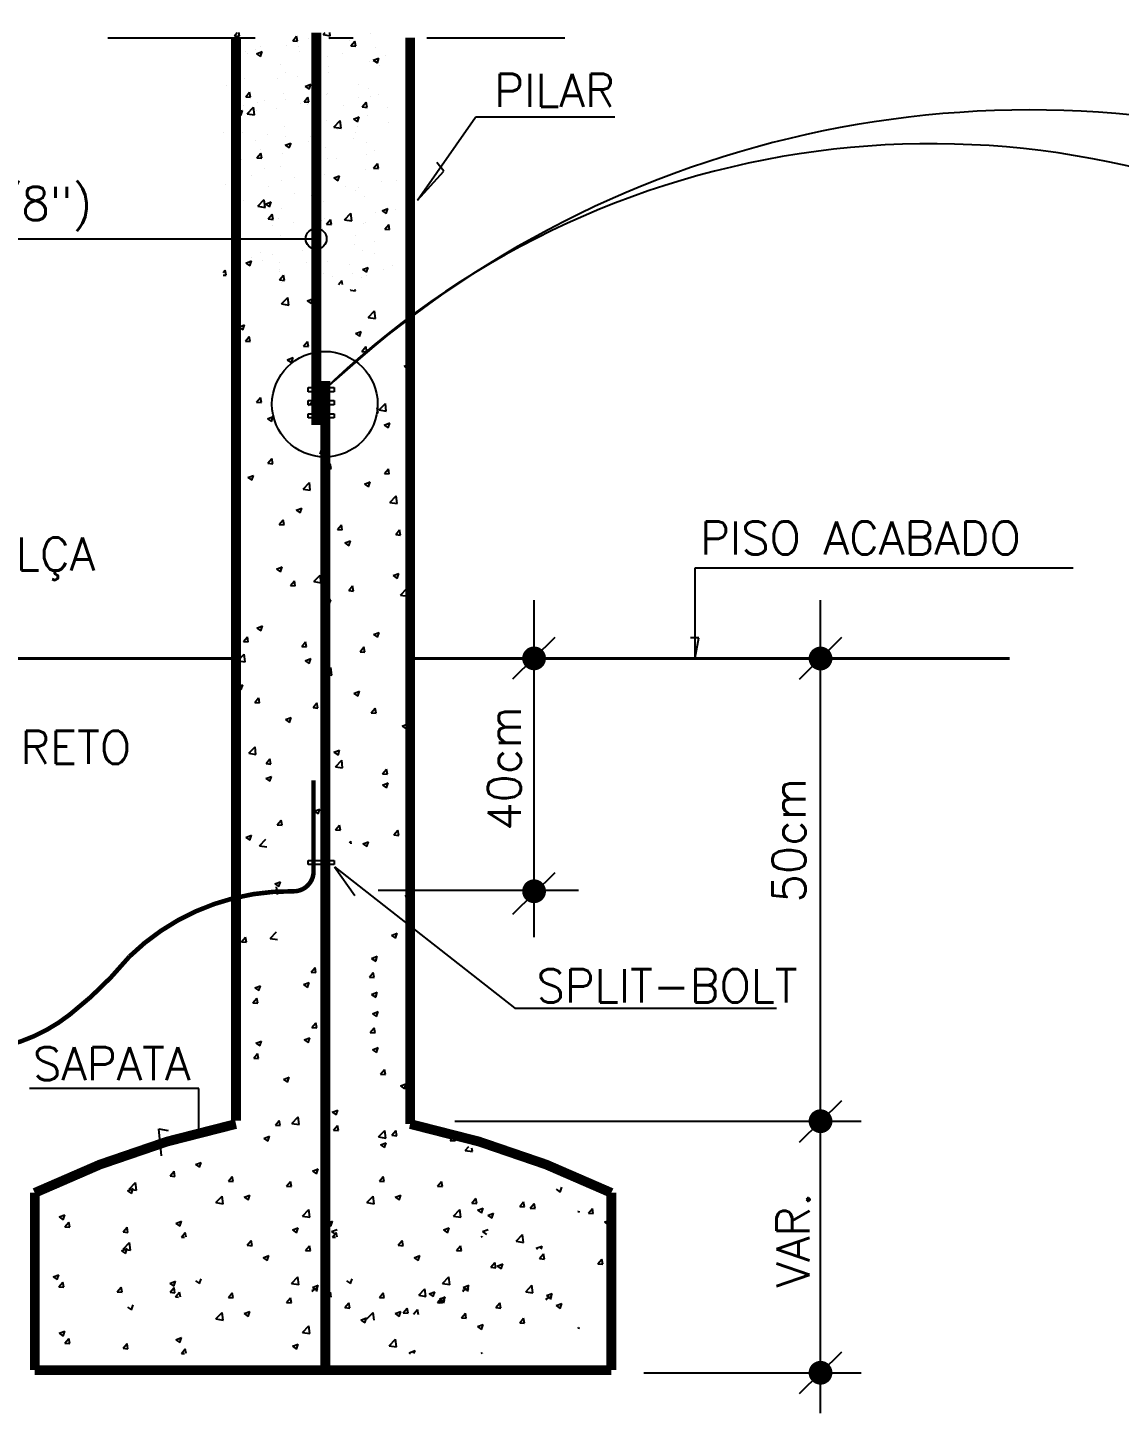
# Model space of a CAD drawing. Header units: millimetres. Extents: x 0 to 114, y 0 to 82.
# Drawn here: x 83.85 to 88.3, y 14.43 to 20.08 of the extents above; entities that cross this region are included whole.
import ezdxf

# ---------------------------------------------------------------- set-up
doc = ezdxf.new("R2010")
doc.units = ezdxf.units.MM
doc.linetypes.add('DASHDOT', pattern=[1, 0.5, -0.25, 0, -0.25])
for name, color, linetype in [('01', 7, 'Continuous'), ('MAT', 1, 'Continuous'), ('NORMO-DET', 2, 'Continuous'), ('P-RAIO', 3, 'Continuous'), ('PRAIO', 3, 'Continuous'), ('SOLID', 254, 'Continuous'), ('TEXTO', 8, 'Continuous')]:
    doc.layers.add(name, color=color, linetype=linetype)
doc.styles.add('60-100', font='romans.shx', dxfattribs={"height": 0.16})

# ---------------------------------------------------------------- blocks, each defined once
blk = doc.blocks.new('*X65')
at = {"color": 0}
for p, q in [((109.703, 74.768), (109.735, 74.806)), ((109.703, 74.768), (109.763, 74.763)), ((109.763, 74.763), (109.755, 74.806)), ((110.42, 74.706), (110.468, 74.763)), ((110.48, 74.7), (110.468, 74.763)), ((110.612, 74.737), (110.612, 74.737)), ((110.794, 74.781), (110.818, 74.806)), ((110.794, 74.781), (110.883, 74.767)), ((110.883, 74.767), (110.878, 74.806)), ((111.382, 74.789), (111.382, 74.789)), ((109.844, 74.579), (109.844, 74.579)), ((109.965, 74.595), (109.965, 74.595)), ((109.975, 74.546), (110.045, 74.573)), ((110.025, 74.513), (110.045, 74.573)), ((110.029, 74.637), (110.029, 74.637)), ((110.349, 74.643), (110.349, 74.643)), ((110.42, 74.706), (110.48, 74.7)), ((110.495, 74.63), (110.495, 74.63)), ((110.499, 74.572), (110.499, 74.572)), ((110.746, 74.663), (110.746, 74.663)), ((110.868, 74.718), (110.868, 74.718)), ((111.124, 74.713), (111.124, 74.713)), ((111.137, 74.643), (111.186, 74.7)), ((111.137, 74.643), (111.197, 74.638)), ((111.197, 74.637), (111.186, 74.7)), ((111.435, 74.617), (111.435, 74.617)), ((109.864, 74.547), (109.864, 74.547)), ((109.975, 74.546), (110.025, 74.513)), ((110.269, 74.417), (110.269, 74.417)), ((110.852, 74.517), (110.852, 74.517)), ((111.033, 74.55), (111.033, 74.55)), ((111.37, 74.456), (111.37, 74.456)), ((111.412, 74.466), (111.482, 74.493)), ((111.412, 74.466), (111.462, 74.433)), ((111.462, 74.433), (111.482, 74.493)), ((111.493, 74.401), (111.493, 74.401)), ((111.567, 74.527), (111.567, 74.527)), ((109.685, 74.317), (109.685, 74.317)), ((109.832, 74.246), (109.832, 74.246)), ((110.232, 74.235), (110.232, 74.235)), ((110.337, 74.31), (110.337, 74.31)), ((110.483, 74.268), (110.483, 74.268)), ((110.856, 74.385), (110.856, 74.385)), ((110.861, 74.318), (110.861, 74.318)), ((109.601, 74.152), (109.601, 74.152)), ((109.771, 74.084), (109.771, 74.084)), ((109.842, 74.016), (109.89, 74.074)), ((109.901, 74.011), (109.89, 74.073)), ((110.304, 74.061), (110.304, 74.061)), ((110.572, 74.144), (110.642, 74.171)), ((110.572, 74.144), (110.622, 74.11)), ((110.622, 74.11), (110.642, 74.17)), ((110.65, 74.067), (110.65, 74.067)), ((110.844, 74.052), (110.844, 74.052)), ((111.234, 74.167), (111.234, 74.167)), ((111.357, 74.123), (111.357, 74.123)), ((109.82, 73.913), (109.82, 73.913)), ((109.842, 74.016), (109.901, 74.011)), ((109.859, 73.807), (109.937, 73.888)), ((109.948, 73.793), (109.937, 73.888)), ((109.981, 73.95), (109.981, 73.95)), ((110.067, 73.967), (110.067, 73.967)), ((110.325, 73.978), (110.325, 73.978)), ((110.515, 73.927), (110.515, 73.927)), ((110.559, 73.953), (110.607, 74.011)), ((110.559, 73.953), (110.619, 73.948)), ((110.598, 73.924), (110.598, 73.924)), ((110.619, 73.948), (110.607, 74.011)), ((110.838, 74.039), (110.838, 74.039)), ((111.049, 73.904), (111.049, 73.904)), ((111.23, 74.007), (111.23, 74.007)), ((111.276, 73.891), (111.324, 73.948)), ((111.276, 73.891), (111.336, 73.885)), ((111.336, 73.885), (111.324, 73.948)), ((111.372, 74.016), (111.372, 74.016)), ((111.48, 74.04), (111.48, 74.04)), ((111.583, 73.882), (111.583, 73.882)), ((109.732, 73.821), (109.802, 73.848)), ((109.732, 73.821), (109.781, 73.788)), ((109.781, 73.787), (109.802, 73.848)), ((109.859, 73.807), (109.948, 73.793)), ((109.969, 73.841), (109.969, 73.841)), ((110.219, 73.874), (110.219, 73.874)), ((110.832, 73.72), (110.832, 73.72)), ((110.927, 73.641), (111.004, 73.723)), ((111.016, 73.628), (111.005, 73.723)), ((111.169, 73.741), (111.239, 73.768)), ((111.169, 73.741), (111.218, 73.707)), ((111.218, 73.707), (111.239, 73.768)), ((111.345, 73.79), (111.345, 73.79)), ((109.572, 73.576), (109.572, 73.576)), ((109.807, 73.581), (109.807, 73.581)), ((110.105, 73.553), (110.105, 73.553)), ((110.313, 73.645), (110.313, 73.645)), ((110.927, 73.641), (111.016, 73.628)), ((110.967, 73.613), (110.967, 73.613)), ((111.192, 73.571), (111.192, 73.571)), ((111.217, 73.646), (111.217, 73.646)), ((111.596, 73.695), (111.596, 73.695)), ((109.706, 73.447), (109.706, 73.447)), ((109.956, 73.48), (109.956, 73.48)), ((110.026, 73.37), (110.026, 73.37)), ((110.328, 73.418), (110.398, 73.445)), ((110.328, 73.418), (110.378, 73.385)), ((110.335, 73.529), (110.335, 73.529)), ((110.378, 73.385), (110.399, 73.445)), ((110.609, 73.47), (110.609, 73.47)), ((110.639, 73.53), (110.639, 73.53)), ((110.82, 73.387), (110.82, 73.387)), ((111.173, 73.508), (111.173, 73.508)), ((111.333, 73.457), (111.333, 73.457)), ((109.795, 73.248), (109.795, 73.248)), ((109.98, 73.264), (110.029, 73.321)), ((109.98, 73.264), (110.04, 73.259)), ((110.04, 73.259), (110.029, 73.321)), ((110.3, 73.312), (110.3, 73.312)), ((110.698, 73.201), (110.746, 73.259)), ((110.698, 73.201), (110.757, 73.196)), ((110.704, 73.218), (110.704, 73.218)), ((110.757, 73.196), (110.746, 73.259)), ((110.849, 73.251), (110.849, 73.251)), ((110.954, 73.251), (110.954, 73.251)), ((111.333, 73.301), (111.333, 73.301)), ((111.415, 73.138), (111.463, 73.196)), ((111.432, 73.351), (111.432, 73.351)), ((111.475, 73.133), (111.463, 73.196)), ((109.682, 73.051), (109.682, 73.051)), ((109.693, 73.085), (109.693, 73.085)), ((109.911, 73.042), (109.911, 73.042)), ((110.072, 73.135), (110.072, 73.135)), ((110.266, 73.151), (110.266, 73.151)), ((110.808, 73.054), (110.808, 73.054)), ((110.925, 73.016), (110.995, 73.043)), ((110.975, 72.982), (110.995, 73.043)), ((111.321, 73.124), (111.321, 73.124)), ((111.415, 73.138), (111.475, 73.133)), ((109.588, 72.93), (109.588, 72.93)), ((109.783, 72.915), (109.783, 72.915)), ((110.122, 72.908), (110.122, 72.908)), ((110.288, 72.979), (110.288, 72.979)), ((110.444, 73.019), (110.444, 73.019)), ((110.655, 72.885), (110.655, 72.885)), ((110.691, 72.857), (110.691, 72.857)), ((110.925, 73.016), (110.975, 72.982)), ((110.978, 72.997), (110.978, 72.997)), ((111.07, 72.907), (111.07, 72.907)), ((111.189, 72.863), (111.189, 72.863)), ((111.231, 72.901), (111.231, 72.901)), ((111.512, 72.974), (111.512, 72.974)), ((111.701, 72.99), (111.701, 72.99)), ((109.809, 72.741), (109.809, 72.741)), ((109.992, 72.667), (110.07, 72.749)), ((110.064, 72.701), (110.064, 72.701)), ((110.081, 72.653), (110.07, 72.748)), ((110.085, 72.693), (110.155, 72.72)), ((110.085, 72.693), (110.135, 72.66)), ((110.135, 72.66), (110.155, 72.72)), ((110.441, 72.824), (110.441, 72.824)), ((110.648, 72.801), (110.648, 72.801)), ((110.795, 72.721), (110.795, 72.721)), ((111.309, 72.791), (111.309, 72.791)), ((109.712, 72.534), (109.712, 72.534)), ((109.771, 72.582), (109.771, 72.582)), ((109.992, 72.667), (110.081, 72.654)), ((110.119, 72.512), (110.167, 72.569)), ((110.119, 72.512), (110.179, 72.506)), ((110.179, 72.506), (110.167, 72.569)), ((110.246, 72.511), (110.246, 72.511)), ((110.276, 72.646), (110.276, 72.646)), ((110.807, 72.512), (110.807, 72.512)), ((111.059, 72.502), (111.137, 72.583)), ((111.148, 72.488), (111.137, 72.583)), ((111.438, 72.595), (111.438, 72.595)), ((111.522, 72.613), (111.592, 72.64)), ((111.522, 72.613), (111.572, 72.58)), ((111.572, 72.58), (111.592, 72.64)), ((111.688, 72.628), (111.688, 72.628)), ((110.177, 72.429), (110.177, 72.429)), ((110.428, 72.462), (110.428, 72.462)), ((110.779, 72.489), (110.779, 72.489)), ((110.783, 72.388), (110.783, 72.388)), ((110.836, 72.449), (110.885, 72.506)), ((110.836, 72.449), (110.896, 72.444)), ((110.896, 72.444), (110.885, 72.506)), ((111.059, 72.502), (111.148, 72.488)), ((111.297, 72.458), (111.297, 72.458)), ((111.313, 72.466), (111.313, 72.466)), ((111.554, 72.386), (111.602, 72.444)), ((111.554, 72.386), (111.613, 72.381)), ((111.613, 72.381), (111.602, 72.444)), ((109.759, 72.249), (109.759, 72.249)), ((110.264, 72.313), (110.264, 72.313)), ((110.606, 72.204), (110.606, 72.204)), ((110.682, 72.291), (110.752, 72.318)), ((110.682, 72.291), (110.732, 72.257)), ((110.732, 72.257), (110.752, 72.318)), ((111.175, 72.201), (111.175, 72.201)), ((111.189, 72.304), (111.189, 72.304)), ((111.425, 72.234), (111.425, 72.234)), ((109.914, 72.035), (109.914, 72.035)), ((110.023, 72.104), (110.023, 72.104)), ((110.051, 72), (110.051, 72)), ((110.165, 72.068), (110.165, 72.068)), ((110.543, 72.118), (110.543, 72.118)), ((110.771, 72.055), (110.771, 72.055)), ((111.285, 72.126), (111.285, 72.126)), ((111.429, 72.085), (111.429, 72.085)), ((109.564, 71.85), (109.589, 71.88)), ((109.6, 71.817), (109.589, 71.88)), ((109.728, 71.888), (109.728, 71.888)), ((109.747, 71.916), (109.747, 71.916)), ((109.842, 71.968), (109.912, 71.995)), ((109.842, 71.968), (109.892, 71.935)), ((109.892, 71.935), (109.912, 71.995)), ((110.252, 71.98), (110.252, 71.98)), ((110.262, 71.866), (110.262, 71.866)), ((110.263, 71.885), (110.263, 71.885)), ((110.585, 71.978), (110.585, 71.978)), ((110.795, 71.843), (110.795, 71.843)), ((110.846, 71.985), (110.846, 71.985)), ((111.118, 71.955), (111.118, 71.955)), ((111.162, 71.839), (111.162, 71.839)), ((111.279, 71.888), (111.349, 71.915)), ((111.279, 71.888), (111.329, 71.855)), ((111.329, 71.854), (111.349, 71.915)), ((111.541, 71.889), (111.541, 71.889)), ((111.652, 71.933), (111.652, 71.933)), ((109.564, 71.82), (109.6, 71.817)), ((109.679, 71.784), (109.679, 71.784)), ((110.258, 71.76), (110.306, 71.817)), ((110.258, 71.76), (110.318, 71.754)), ((110.28, 71.723), (110.28, 71.723)), ((110.318, 71.754), (110.306, 71.817)), ((110.759, 71.722), (110.759, 71.722)), ((110.912, 71.807), (110.912, 71.807)), ((110.982, 71.706), (111.023, 71.754)), ((111.032, 71.706), (111.023, 71.754)), ((111.272, 71.793), (111.272, 71.793)), ((111.329, 71.821), (111.329, 71.821))]:
    blk.add_line(p, q, dxfattribs=at)
blk = doc.blocks.new('A$C05F867AE')
at = {"linetype": 'DASHDOT'}
blk.add_line((-1.281, 15.6832), (0.271, 15.6832), dxfattribs=at)
for p, q in [((-0.846, 12.0027), (-0.846, 15.6832)), ((-0.2545, 11.9911), (-0.2545, 15.6832)), ((-1.0988, 11.8832), (-1.1084, 11.9746)), ((-1.1084, 11.9746), (-1.0769, 11.9691))]:
    blk.add_line(p, q)
at = {"color": 252, "linetype": 'Continuous'}
for p, q in [((-0.6912, 14.7782), (-0.6697, 14.8006)), ((-0.6666, 14.7744), (-0.6697, 14.8006)), ((-0.6045, 14.7887), (-0.5851, 14.7961)), ((-0.6045, 14.7887), (-0.5907, 14.7794)), ((-0.5907, 14.7794), (-0.5851, 14.7961)), ((-0.4564, 14.8249), (-0.4544, 14.8273)), ((-0.4564, 14.8249), (-0.4399, 14.8234)), ((-0.4399, 14.8234), (-0.4406, 14.8273)), ((-0.2584, 14.8075), (-0.2545, 14.8122)), ((-0.2584, 14.8075), (-0.2545, 14.8072)), ((-0.6912, 14.7782), (-0.6667, 14.7744))]:
    blk.add_line(p, q, dxfattribs=at)
at = {"color": 0}
for p, q in [((-0.3966, 14.7325), (-0.3751, 14.7549)), ((-0.3721, 14.7287), (-0.3751, 14.7549)), ((-0.8364, 14.6996), (-0.8171, 14.7071)), ((-0.8364, 14.6996), (-0.8227, 14.6904)), ((-0.8226, 14.6903), (-0.8171, 14.707)), ((-0.3966, 14.7325), (-0.3721, 14.7287)), ((-0.8141, 14.6519), (-0.8008, 14.6677)), ((-0.8141, 14.6519), (-0.7976, 14.6504)), ((-0.7976, 14.6504), (-0.8008, 14.6677)), ((-0.6161, 14.6346), (-0.6028, 14.6504)), ((-0.5996, 14.6331), (-0.6028, 14.6504)), ((-0.4397, 14.6775), (-0.4204, 14.6849)), ((-0.4397, 14.6775), (-0.426, 14.6683)), ((-0.426, 14.6682), (-0.4204, 14.6849)), ((-0.6161, 14.6346), (-0.5996, 14.6331)), ((-0.4181, 14.6172), (-0.4048, 14.6331)), ((-0.4181, 14.6172), (-0.4016, 14.6158)), ((-0.4016, 14.6158), (-0.4048, 14.6331)), ((-0.6716, 14.5885), (-0.6523, 14.5959)), ((-0.6716, 14.5885), (-0.6579, 14.5792)), ((-0.6579, 14.5792), (-0.6523, 14.5959)), ((-0.2749, 14.5664), (-0.2556, 14.5738)), ((-0.2749, 14.5664), (-0.2612, 14.5571)), ((-0.2612, 14.5571), (-0.2556, 14.5738)), ((-0.7758, 14.4443), (-0.7625, 14.4601)), ((-0.7593, 14.4428), (-0.7625, 14.4601)), ((-0.7758, 14.4443), (-0.7593, 14.4428)), ((-0.3633, 14.4082), (-0.3665, 14.4255)), ((-0.36, 14.418), (-0.3385, 14.4404)), ((-0.36, 14.418), (-0.3355, 14.4141)), ((-0.3355, 14.4141), (-0.3385, 14.4403)), ((-0.7388, 14.3883), (-0.7195, 14.3958)), ((-0.7388, 14.3883), (-0.7251, 14.3791)), ((-0.725, 14.3791), (-0.7195, 14.3957)), ((-0.3671, 14.4085), (-0.3633, 14.4082)), ((-0.3421, 14.3662), (-0.3228, 14.3737)), ((-0.3421, 14.3662), (-0.3284, 14.357)), ((-0.3284, 14.3569), (-0.3228, 14.3736)), ((-0.5603, 14.2679), (-0.5547, 14.2846)), ((-0.7375, 14.2366), (-0.7242, 14.2525)), ((-0.7375, 14.2366), (-0.721, 14.2352)), ((-0.721, 14.2352), (-0.7242, 14.2525)), ((-0.5395, 14.2193), (-0.5262, 14.2352)), ((-0.523, 14.2178), (-0.5262, 14.2352)), ((-0.806, 14.1882), (-0.7866, 14.1956)), ((-0.806, 14.1882), (-0.7922, 14.1789)), ((-0.7922, 14.1789), (-0.7866, 14.1956)), ((-0.5395, 14.2193), (-0.523, 14.2179)), ((-0.3415, 14.202), (-0.3282, 14.2179)), ((-0.3415, 14.202), (-0.325, 14.2006)), ((-0.325, 14.2005), (-0.3282, 14.2178)), ((-0.618, 14.1491), (-0.5965, 14.1715)), ((-0.618, 14.1491), (-0.5935, 14.1453)), ((-0.5935, 14.1452), (-0.5965, 14.1715)), ((-0.4093, 14.1661), (-0.3899, 14.1735)), ((-0.4093, 14.1661), (-0.3955, 14.1568)), ((-0.3955, 14.1568), (-0.3899, 14.1735)), ((-0.6412, 14.077), (-0.6219, 14.0845)), ((-0.6274, 14.0678), (-0.6218, 14.0844)), ((-0.3234, 14.1034), (-0.3019, 14.1258)), ((-0.3234, 14.1034), (-0.2989, 14.0996)), ((-0.2989, 14.0996), (-0.3019, 14.1258)), ((-0.6992, 14.029), (-0.6859, 14.0449)), ((-0.6827, 14.0275), (-0.6859, 14.0448)), ((-0.6412, 14.077), (-0.6275, 14.0678)), ((-0.6992, 14.029), (-0.6827, 14.0276)), ((-0.5012, 14.0117), (-0.4879, 14.0275)), ((-0.5012, 14.0117), (-0.4847, 14.0102)), ((-0.4847, 14.0102), (-0.4879, 14.0275)), ((-0.3032, 13.9944), (-0.2899, 14.0102)), ((-0.3032, 13.9944), (-0.2867, 13.9929)), ((-0.2867, 13.9929), (-0.2899, 14.0102)), ((-0.4764, 13.9659), (-0.4571, 13.9733)), ((-0.4764, 13.9659), (-0.4627, 13.9566)), ((-0.4627, 13.9566), (-0.4571, 13.9733)), ((-0.846, 13.8541), (-0.8456, 13.8546)), ((-0.8423, 13.8372), (-0.8455, 13.8545)), ((-0.7084, 13.8769), (-0.689, 13.8843)), ((-0.7084, 13.8769), (-0.6946, 13.8676)), ((-0.6946, 13.8676), (-0.689, 13.8843)), ((-0.5814, 13.8345), (-0.5599, 13.8569)), ((-0.5569, 13.8307), (-0.5599, 13.8569)), ((-0.3117, 13.8548), (-0.2923, 13.8622)), ((-0.3117, 13.8548), (-0.2979, 13.8455)), ((-0.2979, 13.8455), (-0.2923, 13.8622)), ((-0.846, 13.8376), (-0.8424, 13.8373)), ((-0.6609, 13.8214), (-0.6476, 13.8372)), ((-0.6609, 13.8214), (-0.6444, 13.8199)), ((-0.6444, 13.8199), (-0.6476, 13.8372)), ((-0.5814, 13.8345), (-0.5569, 13.8307)), ((-0.4629, 13.8041), (-0.4496, 13.8199)), ((-0.4629, 13.8041), (-0.4464, 13.8026)), ((-0.4464, 13.8026), (-0.4496, 13.8199)), ((-0.2868, 13.7888), (-0.2653, 13.8112)), ((-0.2623, 13.785), (-0.2653, 13.8112)), ((-0.2649, 13.7867), (-0.2545, 13.7992)), ((-0.5436, 13.7657), (-0.5243, 13.7732)), ((-0.5436, 13.7657), (-0.5299, 13.7565)), ((-0.5298, 13.7565), (-0.5242, 13.7731)), ((-0.2868, 13.7888), (-0.2623, 13.785)), ((-0.2649, 13.7867), (-0.2545, 13.7858)), ((-0.7755, 13.6767), (-0.7562, 13.6841)), ((-0.7755, 13.6767), (-0.7618, 13.6675)), ((-0.7618, 13.6674), (-0.7562, 13.6841)), ((-0.3788, 13.6546), (-0.3595, 13.662)), ((-0.3651, 13.6453), (-0.3595, 13.662)), ((-0.8206, 13.6311), (-0.8073, 13.6469)), ((-0.8206, 13.6311), (-0.8041, 13.6296)), ((-0.8041, 13.6296), (-0.8072, 13.6469)), ((-0.6226, 13.6138), (-0.6093, 13.6296)), ((-0.6226, 13.6138), (-0.6061, 13.6123)), ((-0.6061, 13.6123), (-0.6093, 13.6296)), ((-0.4246, 13.5964), (-0.4113, 13.6123)), ((-0.4081, 13.595), (-0.4113, 13.6123)), ((-0.3788, 13.6546), (-0.3651, 13.6454)), ((-0.8394, 13.5656), (-0.8179, 13.588)), ((-0.8394, 13.5656), (-0.8149, 13.5618)), ((-0.8149, 13.5618), (-0.8179, 13.588)), ((-0.6108, 13.5656), (-0.5914, 13.573)), ((-0.6108, 13.5656), (-0.597, 13.5563)), ((-0.597, 13.5563), (-0.5914, 13.573)), ((-0.4246, 13.5964), (-0.4081, 13.595)), ((-0.5448, 13.5199), (-0.5233, 13.5423)), ((-0.5448, 13.5199), (-0.5203, 13.5161)), ((-0.5203, 13.5161), (-0.5233, 13.5423)), ((-0.8427, 13.4766), (-0.8233, 13.484)), ((-0.8427, 13.4766), (-0.8289, 13.4673)), ((-0.8289, 13.4673), (-0.8233, 13.484)), ((-0.7823, 13.4235), (-0.769, 13.4393)), ((-0.7823, 13.4235), (-0.7658, 13.422)), ((-0.7658, 13.422), (-0.7689, 13.4393)), ((-0.5843, 13.4061), (-0.571, 13.422)), ((-0.5678, 13.4047), (-0.571, 13.422)), ((-0.446, 13.4545), (-0.4267, 13.4619)), ((-0.446, 13.4545), (-0.4323, 13.4452)), ((-0.4322, 13.4452), (-0.4266, 13.4618)), ((-0.5843, 13.4061), (-0.5678, 13.4047)), ((-0.3863, 13.3888), (-0.373, 13.4047)), ((-0.3863, 13.3888), (-0.3698, 13.3874)), ((-0.3698, 13.3873), (-0.373, 13.4046)), ((-0.6779, 13.3654), (-0.6586, 13.3728)), ((-0.6779, 13.3654), (-0.6642, 13.3562)), ((-0.6642, 13.3561), (-0.6586, 13.3728)), ((-0.2812, 13.3433), (-0.2619, 13.3507)), ((-0.2812, 13.3433), (-0.2675, 13.3341)), ((-0.2675, 13.334), (-0.2619, 13.3507)), ((-0.8028, 13.251), (-0.7813, 13.2735)), ((-0.8028, 13.251), (-0.7783, 13.2472)), ((-0.7783, 13.2472), (-0.7813, 13.2734)), ((-0.5132, 13.2543), (-0.4938, 13.2617)), ((-0.5132, 13.2543), (-0.4994, 13.245)), ((-0.4994, 13.245), (-0.4938, 13.2617)), ((-0.744, 13.2158), (-0.7307, 13.2317)), ((-0.744, 13.2158), (-0.7275, 13.2144)), ((-0.7275, 13.2144), (-0.7306, 13.2317)), ((-0.546, 13.1985), (-0.5327, 13.2144)), ((-0.546, 13.1985), (-0.5295, 13.1971)), ((-0.5295, 13.197), (-0.5327, 13.2143)), ((-0.5082, 13.2054), (-0.4867, 13.2278)), ((-0.5082, 13.2054), (-0.4837, 13.2015)), ((-0.4837, 13.2015), (-0.4867, 13.2277)), ((-0.348, 13.1812), (-0.3347, 13.197)), ((-0.3315, 13.1797), (-0.3347, 13.197)), ((-0.7451, 13.1653), (-0.7257, 13.1727)), ((-0.7451, 13.1653), (-0.7313, 13.156)), ((-0.7313, 13.156), (-0.7257, 13.1727)), ((-0.3484, 13.1432), (-0.3291, 13.1506)), ((-0.3484, 13.1432), (-0.3347, 13.1339)), ((-0.348, 13.1812), (-0.3315, 13.1797)), ((-0.3346, 13.1339), (-0.329, 13.1506)), ((-0.5803, 13.0541), (-0.561, 13.0616)), ((-0.5803, 13.0541), (-0.5666, 13.0449)), ((-0.5666, 13.0448), (-0.561, 13.0615)), ((-0.7057, 13.0082), (-0.6924, 13.0241)), ((-0.7057, 13.0082), (-0.6892, 13.0068)), ((-0.6892, 13.0067), (-0.6923, 13.024)), ((-0.5077, 12.9909), (-0.4944, 13.0067)), ((-0.4912, 12.9894), (-0.4944, 13.0067)), ((-0.8122, 12.9651), (-0.7929, 12.9725)), ((-0.8122, 12.9651), (-0.7985, 12.9558)), ((-0.7985, 12.9558), (-0.7929, 12.9725)), ((-0.7662, 12.9365), (-0.7447, 12.9589)), ((-0.5077, 12.9909), (-0.4912, 12.9894)), ((-0.4606, 12.9471), (-0.4561, 12.9525)), ((-0.4543, 12.9431), (-0.4561, 12.9524)), ((-0.3097, 12.9736), (-0.2964, 12.9894)), ((-0.3097, 12.9736), (-0.2932, 12.9721)), ((-0.2932, 12.9721), (-0.2964, 12.9894)), ((-0.7662, 12.9365), (-0.7417, 12.9327)), ((-0.4155, 12.943), (-0.3962, 12.9504)), ((-0.4155, 12.943), (-0.4018, 12.9337)), ((-0.4018, 12.9337), (-0.3962, 12.9504)), ((-0.7146, 12.8071), (-0.6953, 12.8146)), ((-0.7009, 12.7979), (-0.6953, 12.8145)), ((-0.7146, 12.8071), (-0.7009, 12.7979)), ((-0.7051, 12.7714), (-0.7081, 12.7976)), ((-0.2714, 12.7659), (-0.2581, 12.7818)), ((-0.2714, 12.7659), (-0.2549, 12.7645)), ((-0.2549, 12.7645), (-0.2581, 12.7818)), ((-0.8271, 12.6103), (-0.8137, 12.6261)), ((-0.8105, 12.6088), (-0.8137, 12.6261)), ((-0.7296, 12.6219), (-0.7081, 12.6443)), ((-0.7296, 12.6219), (-0.7051, 12.6181)), ((-0.3179, 12.6317), (-0.2986, 12.6391)), ((-0.3179, 12.6317), (-0.3042, 12.6224)), ((-0.3042, 12.6224), (-0.2986, 12.6391)), ((-0.8271, 12.6103), (-0.8106, 12.6088)), ((-0.3851, 12.5537), (-0.3658, 12.5611)), ((-0.3851, 12.5537), (-0.3714, 12.5444)), ((-0.3714, 12.5444), (-0.3658, 12.5611)), ((-0.5908, 12.5075), (-0.5775, 12.5233)), ((-0.5908, 12.5075), (-0.5743, 12.506)), ((-0.5743, 12.506), (-0.5774, 12.5233)), ((-0.3928, 12.4902), (-0.3795, 12.506)), ((-0.3928, 12.4902), (-0.3763, 12.4887)), ((-0.3763, 12.4887), (-0.3795, 12.506)), ((-0.7818, 12.4536), (-0.7625, 12.4611)), ((-0.7818, 12.4536), (-0.7681, 12.4444)), ((-0.7681, 12.4444), (-0.7625, 12.461)), ((-0.617, 12.4647), (-0.5977, 12.4721)), ((-0.617, 12.4647), (-0.6033, 12.4554)), ((-0.6033, 12.4554), (-0.5977, 12.4721)), ((-0.3851, 12.4315), (-0.3658, 12.439)), ((-0.3714, 12.4223), (-0.3658, 12.4389)), ((-0.7888, 12.4026), (-0.7754, 12.4185)), ((-0.7888, 12.4026), (-0.7723, 12.4012)), ((-0.7722, 12.4012), (-0.7754, 12.4185)), ((-0.3851, 12.4315), (-0.3714, 12.4223)), ((-0.3823, 12.3657), (-0.3629, 12.3732)), ((-0.3823, 12.3657), (-0.3685, 12.3565)), ((-0.3685, 12.3565), (-0.3629, 12.3731)), ((-0.5879, 12.3195), (-0.5746, 12.3354)), ((-0.5879, 12.3195), (-0.5714, 12.3181)), ((-0.5714, 12.3181), (-0.5746, 12.3354)), ((-0.3899, 12.3022), (-0.3766, 12.3181)), ((-0.3899, 12.3022), (-0.3734, 12.3008)), ((-0.3734, 12.3007), (-0.3766, 12.318)), ((-0.7789, 12.2657), (-0.7596, 12.2731)), ((-0.7789, 12.2657), (-0.7652, 12.2564)), ((-0.7652, 12.2564), (-0.7596, 12.2731)), ((-0.6142, 12.2767), (-0.5949, 12.2841)), ((-0.6142, 12.2767), (-0.6005, 12.2675)), ((-0.6004, 12.2674), (-0.5948, 12.2841)), ((-0.3823, 12.2436), (-0.3629, 12.251)), ((-0.3685, 12.2343), (-0.3629, 12.251)), ((-0.7859, 12.2147), (-0.7726, 12.2306)), ((-0.7859, 12.2147), (-0.7694, 12.2133)), ((-0.7694, 12.2132), (-0.7726, 12.2305)), ((-0.3823, 12.2436), (-0.3685, 12.2343)), ((-0.3545, 12.1604), (-0.3412, 12.1762)), ((-0.3545, 12.1604), (-0.338, 12.1589)), ((-0.338, 12.1589), (-0.3412, 12.1762)), ((-0.6842, 12.1424), (-0.6649, 12.1498)), ((-0.6842, 12.1424), (-0.6705, 12.1331)), ((-0.6705, 12.1331), (-0.6649, 12.1497)), ((-0.2875, 12.1202), (-0.2682, 12.1277)), ((-0.2875, 12.1202), (-0.2738, 12.111)), ((-0.2738, 12.111), (-0.2682, 12.1276)), ((-0.6564, 11.9928), (-0.6349, 12.0152)), ((-0.6319, 11.9889), (-0.6349, 12.0151)), ((-0.5194, 12.0312), (-0.5001, 12.0386)), ((-0.5194, 12.0312), (-0.5057, 12.022)), ((-0.5057, 12.0219), (-0.5001, 12.0386)), ((-0.7122, 11.9874), (-0.6988, 12.0033)), ((-0.7122, 11.9874), (-0.6957, 11.986)), ((-0.6956, 11.9859), (-0.6988, 12.0032)), ((-0.6564, 11.9928), (-0.6319, 11.989)), ((-0.5142, 11.9701), (-0.5009, 11.9859)), ((-0.5142, 11.9701), (-0.4977, 11.9686)), ((-0.4977, 11.9686), (-0.5009, 11.9859)), ((-0.3619, 11.9471), (-0.3404, 11.9695)), ((-0.3373, 11.9432), (-0.3403, 11.9695)), ((-0.3162, 11.9528), (-0.3029, 11.9686)), ((-0.2997, 11.9513), (-0.3029, 11.9686)), ((-0.7514, 11.9422), (-0.732, 11.9496)), ((-0.7514, 11.9422), (-0.7376, 11.9329)), ((-0.7376, 11.9329), (-0.732, 11.9496)), ((-0.3619, 11.9471), (-0.3373, 11.9433)), ((-0.3547, 11.9201), (-0.3353, 11.9275)), ((-0.3547, 11.9201), (-0.3409, 11.9108)), ((-0.3409, 11.9108), (-0.3353, 11.9275)), ((-0.3162, 11.9528), (-0.2997, 11.9513)), ((-0.1182, 11.9354), (-0.1146, 11.9398)), ((-0.1182, 11.9354), (-0.1017, 11.934)), ((-0.1017, 11.934), (-0.1018, 11.9345)), ((-0.0673, 11.9014), (-0.055, 11.9142)), ((-0.0673, 11.9014), (-0.0427, 11.8976)), ((-0.0427, 11.8976), (-0.0441, 11.9093)), ((-1.0698, 11.8144), (-1.0565, 11.8303)), ((-1.0533, 11.8129), (-1.0565, 11.8303)), ((-0.9833, 11.8532), (-0.964, 11.8606)), ((-0.9833, 11.8532), (-0.9696, 11.8439)), ((-0.9695, 11.8439), (-0.9639, 11.8606)), ((-0.5866, 11.8311), (-0.5673, 11.8385)), ((-0.5866, 11.8311), (-0.5729, 11.8218)), ((-0.5729, 11.8218), (-0.5673, 11.8385)), ((-1.209, 11.7696), (-1.1875, 11.792)), ((-1.1845, 11.7657), (-1.1875, 11.792)), ((-1.0698, 11.8144), (-1.0533, 11.813)), ((-0.8718, 11.7971), (-0.8585, 11.813)), ((-0.8718, 11.7971), (-0.8553, 11.7957)), ((-0.8553, 11.7956), (-0.8585, 11.8129)), ((-0.6739, 11.7798), (-0.6605, 11.7956)), ((-0.6739, 11.7798), (-0.6574, 11.7783)), ((-0.6573, 11.7783), (-0.6605, 11.7956)), ((-0.3588, 11.7971), (-0.3455, 11.813)), ((-0.3588, 11.7971), (-0.3423, 11.7957)), ((-0.3423, 11.7956), (-0.3455, 11.8129)), ((-0.1609, 11.7798), (-0.1476, 11.7956)), ((-0.1609, 11.7798), (-0.1444, 11.7783)), ((-0.1444, 11.7783), (-0.1475, 11.7956)), ((0.2554, 11.7597), (0.261, 11.7764)), ((-1.2152, 11.7641), (-1.1959, 11.7716)), ((-1.2152, 11.7641), (-1.2015, 11.7549)), ((-1.209, 11.7696), (-1.1845, 11.7658)), ((-1.2015, 11.7549), (-1.1959, 11.7715)), ((-0.9144, 11.7239), (-0.8929, 11.7463)), ((-0.8899, 11.72), (-0.8929, 11.7463)), ((-0.8185, 11.742), (-0.7992, 11.7494)), ((-0.8185, 11.742), (-0.8048, 11.7328)), ((-0.8048, 11.7327), (-0.7992, 11.7494)), ((-0.4014, 11.7239), (-0.3799, 11.7463)), ((-0.3769, 11.72), (-0.3799, 11.7463)), ((-0.3055, 11.742), (-0.2862, 11.7494)), ((-0.3055, 11.742), (-0.2918, 11.7328)), ((-0.2918, 11.7327), (-0.2862, 11.7494)), ((-0.0443, 11.7225), (-0.031, 11.7384)), ((-0.0278, 11.721), (-0.0309, 11.7383)), ((0.2417, 11.769), (0.2554, 11.7597)), ((-1.4471, 11.6751), (-1.4278, 11.6825)), ((-1.4334, 11.6658), (-1.4278, 11.6825)), ((-0.9144, 11.7239), (-0.8899, 11.7201)), ((-0.6198, 11.6782), (-0.5983, 11.7006)), ((-0.5953, 11.6744), (-0.5983, 11.7006)), ((-0.4014, 11.7239), (-0.3769, 11.7201)), ((-0.1069, 11.6782), (-0.0854, 11.7006)), ((-0.0823, 11.6744), (-0.0853, 11.7006)), ((-0.0443, 11.7225), (-0.0278, 11.7211)), ((-0.0251, 11.6978), (-0.0058, 11.7052)), ((-0.0251, 11.6978), (-0.0114, 11.6886)), ((-0.0114, 11.6885), (-0.0058, 11.7052)), ((0.0098, 11.68), (0.0291, 11.6874)), ((0.0098, 11.68), (0.0235, 11.6707)), ((0.0235, 11.6707), (0.0291, 11.6874)), ((0.1181, 11.7105), (0.1314, 11.7263)), ((0.1181, 11.7105), (0.1346, 11.709)), ((0.1346, 11.709), (0.1314, 11.7263)), ((0.1537, 11.7052), (0.167, 11.721)), ((0.1537, 11.7052), (0.1702, 11.7037)), ((0.1702, 11.7037), (0.167, 11.721)), ((0.3161, 11.6932), (0.3179, 11.6953)), ((0.3161, 11.6932), (0.3213, 11.6927)), ((0.3517, 11.6879), (0.365, 11.7037)), ((0.3517, 11.6879), (0.3682, 11.6864)), ((0.3682, 11.6864), (0.365, 11.7037)), ((-1.4471, 11.6751), (-1.4334, 11.6658)), ((-1.4275, 11.6414), (-1.4142, 11.6573)), ((-1.4275, 11.6414), (-1.411, 11.64)), ((-1.411, 11.64), (-1.4142, 11.6573)), ((-1.2295, 11.6241), (-1.2162, 11.64)), ((-1.213, 11.6226), (-1.2162, 11.6399)), ((-1.0504, 11.653), (-1.0311, 11.6604)), ((-1.0504, 11.653), (-1.0367, 11.6437)), ((-1.0367, 11.6437), (-1.0311, 11.6604)), ((-0.6538, 11.6309), (-0.6344, 11.6383)), ((-0.64, 11.6216), (-0.6344, 11.6383)), ((-0.6198, 11.6782), (-0.5953, 11.6744)), ((-0.5375, 11.653), (-0.5181, 11.6604)), ((-0.5375, 11.653), (-0.5237, 11.6437)), ((-0.5237, 11.6437), (-0.5181, 11.6604)), ((-0.5216, 11.6252), (-0.5023, 11.6326)), ((-0.1408, 11.6309), (-0.1214, 11.6383)), ((-0.127, 11.6216), (-0.1214, 11.6383)), ((-0.1069, 11.6782), (-0.0823, 11.6744)), ((-0.0086, 11.6252), (0.0107, 11.6326)), ((0.4065, 11.6579), (0.4258, 11.6653)), ((0.4065, 11.6579), (0.4202, 11.6486)), ((0.4202, 11.6486), (0.4258, 11.6653)), ((-1.2295, 11.6241), (-1.213, 11.6227)), ((-1.229, 11.5659), (-1.2075, 11.5883)), ((-1.2044, 11.562), (-1.2075, 11.5882)), ((-1.0315, 11.6068), (-1.0182, 11.6226)), ((-1.0315, 11.6068), (-1.0212, 11.6059)), ((-1.0151, 11.6059), (-1.0182, 11.6226)), ((-0.8076, 11.5787), (-0.7943, 11.5946)), ((-0.7911, 11.5772), (-0.7942, 11.5945)), ((-0.6538, 11.6309), (-0.64, 11.6216)), ((-0.5216, 11.6252), (-0.5079, 11.616)), ((-0.5185, 11.6068), (-0.5052, 11.6226)), ((-0.5185, 11.6068), (-0.5082, 11.6059)), ((-0.5021, 11.6059), (-0.5052, 11.6226)), ((-0.2946, 11.5787), (-0.2813, 11.5946)), ((-0.2781, 11.5772), (-0.2813, 11.5945)), ((-0.1408, 11.6309), (-0.127, 11.6216)), ((-0.0124, 11.6059), (-0.0092, 11.6092)), ((-0.0088, 11.6059), (-0.0092, 11.6092)), ((-0.0086, 11.6252), (0.0051, 11.616)), ((0.1063, 11.5926), (0.1278, 11.615)), ((0.1063, 11.5926), (0.1309, 11.5888)), ((0.1309, 11.5887), (0.1279, 11.6149)), ((-1.2352, 11.5604), (-1.2159, 11.5678)), ((-1.2352, 11.5604), (-1.2215, 11.5512)), ((-1.229, 11.5659), (-1.2045, 11.562)), ((-1.2214, 11.5511), (-1.2158, 11.5678)), ((-0.8076, 11.5787), (-0.7911, 11.5773)), ((-0.7535, 11.5362), (-0.7342, 11.5436)), ((-0.7398, 11.5269), (-0.7342, 11.5436)), ((-0.6096, 11.5614), (-0.5963, 11.5773)), ((-0.6096, 11.5614), (-0.5931, 11.5599)), ((-0.5931, 11.5599), (-0.5963, 11.5772)), ((-0.2946, 11.5787), (-0.2781, 11.5773)), ((-0.2405, 11.5362), (-0.2212, 11.5436)), ((-0.2268, 11.5269), (-0.2212, 11.5436)), ((-0.0966, 11.5614), (-0.0833, 11.5773)), ((-0.0966, 11.5614), (-0.0801, 11.5599)), ((-0.0801, 11.5599), (-0.0833, 11.5772)), ((0.1745, 11.5688), (0.1939, 11.5763)), ((0.1745, 11.5688), (0.1788, 11.5659)), ((0.1857, 11.5334), (0.199, 11.5493)), ((0.1904, 11.5659), (0.1939, 11.5762)), ((0.2022, 11.532), (0.199, 11.5493)), ((0.4192, 11.5659), (0.4224, 11.5693)), ((-0.7535, 11.5362), (-0.7398, 11.5269)), ((-0.2405, 11.5362), (-0.2268, 11.5269)), ((0.02, 11.5041), (0.0333, 11.52)), ((0.02, 11.5041), (0.0365, 11.5027)), ((0.0365, 11.5027), (0.0333, 11.52)), ((0.0417, 11.5082), (0.0611, 11.5156)), ((0.0417, 11.5082), (0.0555, 11.499)), ((0.0555, 11.4989), (0.0611, 11.5156)), ((0.1857, 11.5334), (0.2022, 11.532)), ((0.3837, 11.5161), (0.397, 11.532)), ((0.3837, 11.5161), (0.4002, 11.5147)), ((0.4002, 11.5146), (0.397, 11.5319)), ((-1.4671, 11.4714), (-1.4478, 11.4788)), ((-1.4671, 11.4714), (-1.4534, 11.4621)), ((-1.4534, 11.4621), (-1.4478, 11.4788)), ((-1.4475, 11.4377), (-1.4342, 11.4536)), ((-1.431, 11.4363), (-1.4342, 11.4536)), ((-1.0704, 11.4493), (-1.0511, 11.4567)), ((-1.0704, 11.4493), (-1.0567, 11.44)), ((-1.0567, 11.44), (-1.0511, 11.4567)), ((-0.9833, 11.4577), (-0.9696, 11.4485)), ((-0.9695, 11.4484), (-0.9639, 11.4651)), ((-0.657, 11.4488), (-0.6355, 11.4712)), ((-0.657, 11.4488), (-0.6324, 11.445)), ((-0.6324, 11.4449), (-0.6354, 11.4711)), ((-0.4703, 11.4577), (-0.4566, 11.4485)), ((-0.4565, 11.4484), (-0.451, 11.4651)), ((-0.144, 11.4488), (-0.1225, 11.4712)), ((-0.144, 11.4488), (-0.1194, 11.445)), ((-0.1194, 11.4449), (-0.1224, 11.4711)), ((-1.4475, 11.4377), (-1.431, 11.4363)), ((-1.2495, 11.4204), (-1.2362, 11.4363)), ((-1.2495, 11.4204), (-1.233, 11.419)), ((-1.233, 11.4189), (-1.2362, 11.4362)), ((-1.0698, 11.419), (-1.0565, 11.4348)), ((-1.0698, 11.419), (-1.0533, 11.4175)), ((-1.0533, 11.4175), (-1.0565, 11.4348)), ((-1.0515, 11.4031), (-1.0382, 11.4189)), ((-1.0515, 11.4031), (-1.0412, 11.4022)), ((-1.0351, 11.4022), (-1.0382, 11.4189)), ((-0.8718, 11.4017), (-0.8585, 11.4175)), ((-0.8718, 11.4017), (-0.8553, 11.4002)), ((-0.8553, 11.4002), (-0.8585, 11.4175)), ((-0.6739, 11.3843), (-0.6605, 11.4002)), ((-0.6573, 11.3829), (-0.6605, 11.4002)), ((-0.5888, 11.4251), (-0.5694, 11.4325)), ((-0.5888, 11.4251), (-0.5845, 11.4221)), ((-0.5866, 11.4356), (-0.5673, 11.443)), ((-0.5866, 11.4356), (-0.5729, 11.4264)), ((-0.5729, 11.4263), (-0.5673, 11.443)), ((-0.5729, 11.4221), (-0.5694, 11.4324)), ((-0.5385, 11.4031), (-0.5252, 11.4189)), ((-0.5221, 11.4022), (-0.5252, 11.4189)), ((-0.3588, 11.4017), (-0.3455, 11.4175)), ((-0.3588, 11.4017), (-0.3423, 11.4002)), ((-0.3423, 11.4002), (-0.3455, 11.4175)), ((-0.2253, 11.4088), (-0.2039, 11.4312)), ((-0.2253, 11.4088), (-0.2008, 11.405)), ((-0.2008, 11.405), (-0.2038, 11.4312)), ((-0.1899, 11.4135), (-0.1706, 11.4209)), ((-0.1899, 11.4135), (-0.1762, 11.4043)), ((-0.1762, 11.4042), (-0.1706, 11.4209)), ((-0.1609, 11.3843), (-0.1476, 11.4002)), ((-0.155, 11.3957), (-0.1357, 11.4031)), ((-0.1444, 11.3829), (-0.1475, 11.4002)), ((-0.1413, 11.3864), (-0.1357, 11.4031)), ((-0.0758, 11.4251), (-0.0564, 11.4325)), ((-0.0758, 11.4251), (-0.0715, 11.4221)), ((-0.0736, 11.4356), (-0.0543, 11.443)), ((-0.0736, 11.4356), (-0.0599, 11.4264)), ((-0.0599, 11.4263), (-0.0543, 11.443)), ((-0.0599, 11.4221), (-0.0564, 11.4324)), ((0.1383, 11.4208), (0.1598, 11.4432)), ((0.1383, 11.4208), (0.1629, 11.417)), ((0.1629, 11.417), (0.1598, 11.4432)), ((0.2065, 11.3971), (0.2258, 11.4045)), ((0.2065, 11.3971), (0.2108, 11.3942)), ((0.2087, 11.4077), (0.228, 11.4151)), ((0.2087, 11.4077), (0.2224, 11.3984)), ((0.2224, 11.3984), (0.228, 11.4151)), ((0.2224, 11.3942), (0.2258, 11.4045)), ((-1.2152, 11.3687), (-1.2015, 11.3594)), ((-1.2015, 11.3594), (-1.1959, 11.3761)), ((-0.9144, 11.3284), (-0.8929, 11.3509)), ((-0.8899, 11.3246), (-0.8929, 11.3508)), ((-0.8185, 11.3466), (-0.7992, 11.354)), ((-0.8048, 11.3373), (-0.7992, 11.354)), ((-0.6739, 11.3843), (-0.6574, 11.3829)), ((-0.4759, 11.367), (-0.4626, 11.3829)), ((-0.4759, 11.367), (-0.4594, 11.3656)), ((-0.4594, 11.3656), (-0.4626, 11.3829)), ((-0.4014, 11.3284), (-0.3799, 11.3509)), ((-0.3769, 11.3246), (-0.3799, 11.3508)), ((-0.3055, 11.3466), (-0.2862, 11.354)), ((-0.2918, 11.3373), (-0.2862, 11.354)), ((-0.2779, 11.3497), (-0.2646, 11.3656)), ((-0.2779, 11.3497), (-0.2614, 11.3483)), ((-0.2614, 11.3482), (-0.2646, 11.3655)), ((-0.2423, 11.3444), (-0.2289, 11.3603)), ((-0.2257, 11.3429), (-0.2289, 11.3602)), ((-0.1609, 11.3843), (-0.1444, 11.3829)), ((-0.1572, 11.3851), (-0.1378, 11.3925)), ((-0.1572, 11.3851), (-0.1529, 11.3822)), ((-0.155, 11.3957), (-0.1413, 11.3864)), ((-0.1413, 11.3822), (-0.1378, 11.3925)), ((0.0371, 11.367), (0.0504, 11.3829)), ((0.0371, 11.367), (0.0536, 11.3656)), ((0.0536, 11.3656), (0.0504, 11.3829)), ((0.2417, 11.3736), (0.261, 11.381)), ((0.2417, 11.3736), (0.2554, 11.3643)), ((0.2554, 11.3643), (0.261, 11.381)), ((-0.9144, 11.3284), (-0.8899, 11.3246)), ((-0.8185, 11.3466), (-0.8048, 11.3373)), ((-0.6198, 11.2828), (-0.5983, 11.3052)), ((-0.5953, 11.2789), (-0.5983, 11.3051)), ((-0.4218, 11.3245), (-0.4025, 11.3319)), ((-0.4218, 11.3245), (-0.4081, 11.3152)), ((-0.4081, 11.3152), (-0.4025, 11.3319)), ((-0.3055, 11.3466), (-0.2918, 11.3373)), ((-0.0799, 11.3324), (-0.0666, 11.3482)), ((-0.0799, 11.3324), (-0.0634, 11.3309)), ((-0.0634, 11.3309), (-0.0666, 11.3482)), ((-0.0251, 11.3024), (-0.0058, 11.3098)), ((-0.0114, 11.2931), (-0.0058, 11.3098)), ((0.1181, 11.3151), (0.1314, 11.3309)), ((0.1181, 11.3151), (0.1346, 11.3136)), ((0.1346, 11.3136), (0.1314, 11.3309)), ((-1.4471, 11.2797), (-1.4278, 11.2871)), ((-1.4471, 11.2797), (-1.4334, 11.2704)), ((-1.4334, 11.2704), (-1.4278, 11.2871)), ((-1.4275, 11.246), (-1.4142, 11.2619)), ((-1.411, 11.2445), (-1.4142, 11.2618)), ((-1.0504, 11.2576), (-1.0311, 11.265)), ((-1.0504, 11.2576), (-1.0367, 11.2483)), ((-1.0367, 11.2483), (-1.0311, 11.265)), ((-0.6198, 11.2828), (-0.5953, 11.2789)), ((-0.3253, 11.2371), (-0.3038, 11.2595)), ((-0.3007, 11.2332), (-0.3037, 11.2595)), ((-0.0251, 11.3024), (-0.0114, 11.2931)), ((0.3161, 11.2977), (0.3179, 11.2999)), ((0.3161, 11.2977), (0.3213, 11.2973)), ((-1.4275, 11.246), (-1.411, 11.2446)), ((-1.2295, 11.2287), (-1.2162, 11.2445)), ((-1.2295, 11.2287), (-1.213, 11.2272)), ((-1.213, 11.2272), (-1.2162, 11.2445)), ((-1.0315, 11.2114), (-1.0182, 11.2272)), ((-1.0315, 11.2114), (-1.0212, 11.2105)), ((-1.0151, 11.2105), (-1.0182, 11.2272)), ((-0.6538, 11.2355), (-0.6344, 11.2429)), ((-0.6538, 11.2355), (-0.64, 11.2262)), ((-0.64, 11.2262), (-0.6344, 11.2429)), ((-0.3253, 11.2371), (-0.3007, 11.2333)), ((-0.2571, 11.2134), (-0.2377, 11.2208)), ((-0.2571, 11.2134), (-0.2528, 11.2105)), ((-0.2412, 11.2105), (-0.2377, 11.2208)), ((-0.0124, 11.2105), (-0.0092, 11.2138)), ((-0.0088, 11.2105), (-0.0092, 11.2138))]:
    blk.add_line(p, q, dxfattribs=at)
for points, const_width in [([(-0.846, 12.0027), (-0.846, 15.6832)], 0.0331), ([(-0.2545, 11.9911), (-0.2545, 15.6832)], 0.0331), ([(-2.1602, 13.5731), (-0.846, 13.5731)], 0.011), ([(-0.2545, 13.5731), (1.7831, 13.5731)], 0.011), ([(-1.5297, 11.1545), (0.4293, 11.1545)], 0.0331)]:
    blk.add_lwpolyline(points, dxfattribs=dict(const_width=const_width))
at = {"layer": '01'}
for centre, radius, start, end in [((1.852, 11.9428), 3.4948, 72.4399, 134.5866), ((1.5168, 12.3595), 2.9632, 61.8049, 135.628)]:
    blk.add_arc(centre, radius, start, end, dxfattribs=at)
at = {"layer": 'MAT', "color": 255, "const_width": 0.0153}
blk.add_lwpolyline([(-0.5826, 12.8548), (-0.5826, 13.1586)], dxfattribs=at)
at = {"layer": 'MAT', "color": 255}
for points, const_width in [([(-0.6501, 12.782, 0.436819), (-0.5826, 12.8548, 0.436819)], 0.0153), ([(-0.6501, 12.782, 0.200384), (-1.2078, 12.5605)], 0.0155), ([(-1.2078, 12.5605, -0.054019), (-1.4117, 12.3622, -0.081827), (-1.5771, 12.2718, -0.095536), (-1.8968, 12.2247, 0.093354), (-2.224, 12.1778, 0.064635), (-2.3921, 12.0951, 0.045098), (-2.601, 11.9273)], 0.0153)]:
    blk.add_lwpolyline(points, format="xyb", dxfattribs=dict(at, const_width=const_width))
at = {"layer": 'P-RAIO', "color": 254, "const_width": 0.0331}
for points in [[(-0.5425, 12.7185), (-0.5425, 14.5161)], [(-0.5425, 11.1545), (-0.5425, 12.7303)]]:
    blk.add_lwpolyline(points, dxfattribs=at)
at = {"layer": 'PRAIO', "color": 7}
for p, q in [((-0.6004, 14.48), (-0.6004, 14.4941)), ((-0.6004, 14.4941), (-0.5126, 14.4941)), ((-0.5126, 14.48), (-0.6004, 14.48)), ((-0.5126, 14.4941), (-0.5126, 14.48)), ((-0.6004, 14.4499), (-0.5126, 14.4499)), ((-0.6004, 14.4359), (-0.6004, 14.4499)), ((-0.5126, 14.4359), (-0.6004, 14.4359)), ((-0.5126, 14.4499), (-0.5126, 14.4359)), ((-0.6004, 14.4047), (-0.5126, 14.4047)), ((-0.6004, 14.3907), (-0.6004, 14.4047)), ((-0.5126, 14.3907), (-0.6004, 14.3907)), ((-0.5126, 14.4047), (-0.5126, 14.3907)), ((-0.6004, 12.8728), (-0.6004, 12.8869)), ((-0.6004, 12.8869), (-0.5126, 12.8869)), ((-0.5126, 12.8728), (-0.6004, 12.8728)), ((-0.5126, 12.8869), (-0.5126, 12.8728))]:
    blk.add_line(p, q, dxfattribs=at)
at = {"layer": 'PRAIO', "color": 254, "const_width": 0.0331}
blk.add_lwpolyline([(-0.573, 14.3666), (-0.573, 15.7006)], dxfattribs=at)
at = {"layer": 'PRAIO', "color": 7, "const_width": 0.0331}
for points in [[(-1.5297, 11.7571, -0.06006), (-0.846, 11.9911, -0.06006)], [(0.4293, 11.7571, 0.06006), (-0.2545, 11.9911, 0.06006)]]:
    blk.add_lwpolyline(points, format="xyb", dxfattribs=at)
for points in [[(-1.5297, 11.1545), (-1.5297, 11.7571)], [(0.4293, 11.1545), (0.4293, 11.7571)]]:
    blk.add_lwpolyline(points, dxfattribs=at)
at = {"layer": 'SOLID', "color": 8}
for p, q in [((-0.2289, 15.1305), (-0.0327, 15.4137)), ((0.4409, 15.4137), (-0.0327, 15.4137)), ((-0.1398, 15.2291), (-0.1636, 15.2593)), ((-0.2289, 15.1305), (-0.1398, 15.2291)), ((-2.8771, 14.9998), (-0.573, 14.9998)), ((0.7142, 13.5759), (0.7142, 13.8812)), ((0.7142, 13.8812), (1.9982, 13.8812)), ((0.1669, 12.6256), (0.1669, 13.772)), ((1.1402, 11.0078), (1.1402, 13.772)), ((0.0949, 13.504), (0.2389, 13.6458)), ((0.7272, 13.6438), (0.6981, 13.6438)), ((0.7142, 13.5759), (0.7272, 13.6438)), ((1.0682, 13.5035), (1.2122, 13.6453)), ((-0.511, 12.865), (0.1012, 12.3852)), ((-0.511, 12.865), (-0.4417, 12.7676)), ((0.0949, 12.7043), (0.2389, 12.8462)), ((-0.3627, 12.7856), (0.318, 12.7856)), ((0.1012, 12.3852), (0.9908, 12.3852)), ((-0.9723, 12.1116), (-1.5472, 12.1116)), ((-0.9723, 11.9591), (-0.9723, 12.1116)), ((1.0682, 11.9296), (1.2122, 12.0714)), ((-0.1019, 12.0005), (1.278, 12.0005)), ((1.0682, 11.0745), (1.2122, 11.2164)), ((0.54, 11.1455), (1.278, 11.1455))]:
    blk.add_line(p, q, dxfattribs=at)
at = {"layer": 'SOLID', "color": 8, "const_width": 0.0404}
for points in [[(0.1467, 13.5736, 1), (0.1871, 13.5736, 1)], [(1.12, 13.5731, 1), (1.1604, 13.5731, 1)], [(0.1467, 12.7821, 1), (0.1871, 12.7821, 1)], [(1.12, 12.0005, 1), (1.1604, 12.0005, 1)], [(1.12, 11.1455, 1), (1.1604, 11.1455, 1)]]:
    blk.add_lwpolyline(points, format="xyb", close=True, dxfattribs=at)
at = {"layer": 'SOLID', "color": 8}
blk.add_circle((-0.5735, 14.9998), 0.0355, dxfattribs=at)
at = {"layer": 'TEXTO'}
blk.add_circle((-0.5442, 14.4376), 0.1795, dxfattribs=at)
at = {"xscale": 0.276027310199197, "yscale": 0.276027310199197, "zscale": 0.276027310199197}
blk.add_blockref('*X65', (-31.1322, -4.9479), dxfattribs=at)
at = {"layer": 'NORMO-DET', "color": 7, "style": '60-100'}
for s, p in [('PILAR', (0.0316, 15.4478)), ('ACO CA-25 (3/8")', (-2.7999, 15.0636)), ('PISO ACABADO', (0.7311, 13.9268)), ('TAMPA DE CONCRETO C/ALÇA', (-3.5707, 13.8718)), ('MANILHA DE CONCRETO', (-2.9625, 13.215)), ('SPLIT-BOLT', (0.175, 12.4045)), ('SAPATA', (-1.5359, 12.1401))]:
    blk.add_text(s, height=0.1125, dxfattribs=at).set_placement(p)
for s, p in [('40cm', (0.1218, 12.9874)), ('50cm', (1.0891, 12.7436)), ('VAR.', (1.103, 11.4353))]:
    blk.add_text(s, height=0.1125, rotation=90, dxfattribs=at).set_placement(p)

msp = doc.modelspace()

# ---------------------------------------------------------------- block references
at = {"color": 7, "xscale": 1.199999999999999, "yscale": 1.199999999999999, "zscale": 1.199999999999999}
msp.add_blockref('A$C05F867AE', (85.7126, 1.2243), dxfattribs=at)

doc.saveas('drawing.dxf')
